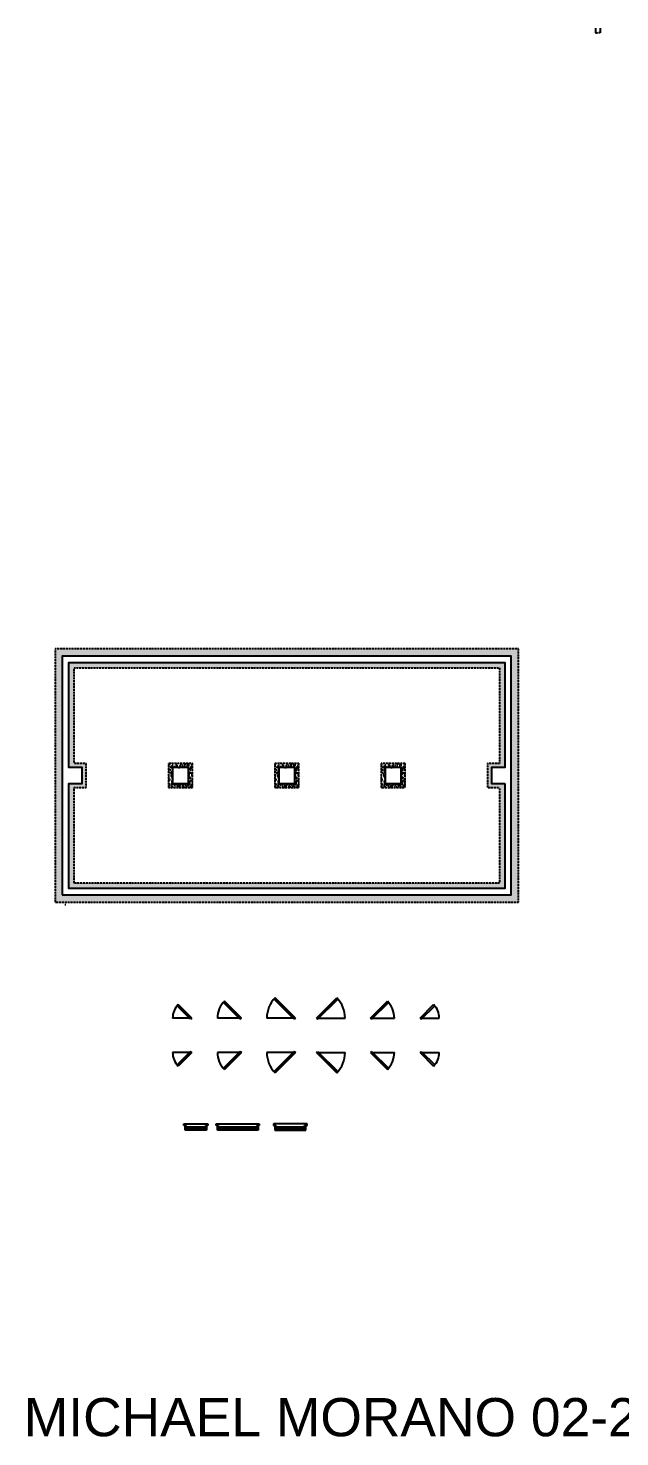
# Model space of a CAD drawing. Header units: inches. Extents: x -31 to 3717, y -668 to 1100.
# Drawn here: x -31 to 712, y -668 to 1100 of the extents above; entities that cross this region are included whole.
import ezdxf

# ---------------------------------------------------------------- set-up
doc = ezdxf.new("R2010")
doc.units = ezdxf.units.IN
doc.header["$MEASUREMENT"] = 0
doc.linetypes.add('HIDDEN', pattern=[0.375, 0.25, -0.125])
doc.layers.add('CMU Foundation', color=1, linetype='Continuous')
doc.layers.add('Footings', color=5, linetype='HIDDEN')
doc.styles.get("Standard").update_dxf_attribs({"font": 'arial.ttf'})
doc.dimstyles.get("Standard").update_dxf_attribs({"dimtxt": 0.18, "dimasz": 0.18, "dimexe": 0.18, "dimexo": 0.0625, "dimgap": 0.09, "dimtad": 0, "dimtih": 1, "dimtoh": 1, "dimdec": 4, "dimzin": 0, "dimdsep": 46, "dimtxsty": 'Standard', "dimcen": 0.09, "dimadec": 0, "dimazin": 0, "dimtfac": 1, "dimtdec": 4, "dimtofl": 0, "dimtmove": 0, "dimatfit": 3, "dimfxl": 1, "dimtolj": 1, "dimtzin": 0, "dimarcsym": 0})
pattern_1 = [(50, (0, 0), (7.1726, -0.62752), [0.75, -8.25]), (355, (0, 0), (-1.38751, 7.52192), [0.6, -6.6]), (100.4514, (0.598, -0.052), (5.78509, 6.8944), [0.6374, -7.01142]), (46.1842, (0, 2), (10.67241, -1.65519), [1.125, -12.375]), (96.6356, (0.889, 1.862), (9.34662, 9.74119), [0.9561, -10.51714]), (351.1842, (0, 2), (9.34662, 9.74119), [0.9, -9.9]), (21, (1, 1.5), (5.96907, -4.02619), [0.75, -8.25]), (326, (1, 1.5), (2.43315, 7.2515), [0.6, -6.6]), (71.4514, (1.4974, 1.1645), (8.402224, 3.22531), [0.6374, -7.01142]), (37.5, (0, 0), (0.121599, 3.328939), [0, -6.52, 0, -6.7, 0, -6.625]), (7.5, (0, 0), (2.630695, 3.944117), [0, -3.82, 0, -6.37, 0, -2.525]), (327.5, (-2.23, 0), (5.338224, -0.225549), [0, -2.5, 0, -7.8, 0, -10.35]), (317.5, (-3.23, 0), (5.831862, 1.00105), [0, -3.25, 0, -5.18, 0, -7.35])]

# ---------------------------------------------------------------- blocks, each defined once
blk = doc.blocks.new('*D42')
at = {"color": 0, "lineweight": -2, "transparency": 16777216}
for p, q in [((681.7, 1100.3), (681.7, 1094.5)), ((687.7, 1100.3), (687.7, 1094.5)), ((681.9, 1094.6), (684.1, 1094.6)), ((687.5, 1094.6), (685.4, 1094.6))]:
    blk.add_line(p, q, dxfattribs=at)
at = {"color": 0, "transparency": 16777216}
for points in [[(681.9, 1094.7), (681.9, 1094.6), (681.7, 1094.6)], [(687.5, 1094.7), (687.5, 1094.6), (687.7, 1094.6)]]:
    blk.add_solid(points, dxfattribs=at)
at = {"layer": 'Defpoints', "color": 0, "transparency": 16777216}
for p in [(681.7, 1100.4), (687.7, 1100.4), (687.7, 1094.6)]:
    blk.add_point(p, dxfattribs=at)
at = {"color": 0, "transparency": 16777216, "insert": (684.7, 1094.6), "char_height": 1, "attachment_point": 5}
blk.add_mtext('\\A1;6"', dxfattribs=at)

msp = doc.modelspace()

# ---------------------------------------------------------------- hatches: boundary and pattern name
at = {"layer": 'Footings'}
h = msp.add_hatch(dxfattribs=at)
h.set_pattern_fill('AR-CONC', color=256)
h.set_pattern_definition(pattern_1)
h.paths.add_polyline_path([(3, 3), (585, 3), (585, 321), (3, 321)])
h.paths.add_polyline_path([(12, 312), (576, 312), (576, 12), (12, 12)], flags=16)
h = msp.add_hatch(dxfattribs=at)
h.set_pattern_fill('AR-CONC', color=256)
h.set_pattern_definition(pattern_1)
h.paths.add_polyline_path([(568, 304), (20, 304), (20, 172), (37, 172), (37, 152), (20, 152), (20, 20), (568, 20), (568, 152), (551, 152), (551, 172), (568, 172)])
h.paths.add_polyline_path([(27, 297), (561, 297), (561, 177), (546, 177), (546, 147), (561, 147), (561, 27), (27, 27), (27, 147), (42, 147), (42, 177), (27, 177)], flags=16)
h.paths.add_polyline_path([(145.5, 177), (175.5, 177), (175.5, 147), (145.5, 147)], flags=0)
h.paths.add_polyline_path([(150.5, 172), (170.5, 172), (170.5, 152), (150.5, 152)], flags=0)
h.paths.add_polyline_path([(279, 177), (309, 177), (309, 147), (279, 147)], flags=0)
h.paths.add_polyline_path([(284, 172), (304, 172), (304, 152), (284, 152)], flags=0)
h.paths.add_polyline_path([(412.5, 177), (442.5, 177), (442.5, 147), (412.5, 147)], flags=0)
h.paths.add_polyline_path([(417.5, 172), (437.5, 172), (437.5, 152), (417.5, 152)], flags=0)
h = msp.add_hatch(dxfattribs=at)
h.set_pattern_fill('AR-CONC', color=256)
h.set_pattern_definition([(50, (344.284, 29.586), (7.1726, -0.62752), [0.75, -8.25]), (355, (344.284, 29.586), (-1.38751, 7.52192), [0.6, -6.6]), (100.4514, (344.8816, 29.534), (5.78509, 6.8944), [0.6374, -7.01142]), (46.184, (344.284, 31.586), (10.6724, -1.6552), [1.125, -12.375]), (96.6356, (345.173, 31.448), (9.3466, 9.7412), [0.9561, -10.51714]), (351.184, (344.284, 31.586), (9.3466, 9.7412), [0.9, -9.9]), (21, (345.284, 31.086), (5.96907, -4.02619), [0.75, -8.25]), (326, (345.284, 31.086), (2.43315, 7.2515), [0.6, -6.6]), (71.4514, (345.781, 30.751), (8.40222, 3.22531), [0.6374, -7.01142]), (37.5, (344.2839, 29.5863), (0.121599, 3.328939), [0, -6.52, 0, -6.7, 0, -6.625]), (7.5, (344.284, 29.5863), (2.630695, 3.944117), [0, -3.82, 0, -6.37, 0, -2.525]), (327.5, (342.0539, 29.5863), (5.338224, -0.22555), [0, -2.5, 0, -7.8, 0, -10.35]), (317.5, (341.054, 29.5863), (5.83186, 1.00105), [0, -3.25, 0, -5.18, 0, -7.35])])
h.paths.add_polyline_path([(145.5, 177), (145.5, 147), (175.5, 147), (175.5, 177)])
h.paths.add_polyline_path([(170.5, 172), (170.5, 152), (150.5, 152), (150.5, 172)], flags=16)
h = msp.add_hatch(dxfattribs=at)
h.set_pattern_fill('AR-CONC', color=256)
h.set_pattern_definition([(50, (477.784, 29.586), (7.1726, -0.62752), [0.75, -8.25]), (355, (477.784, 29.586), (-1.38751, 7.52192), [0.6, -6.6]), (100.4514, (478.3816, 29.534), (5.78509, 6.8944), [0.6374, -7.01142]), (46.184, (477.784, 31.586), (10.6724, -1.6552), [1.125, -12.375]), (96.6356, (478.673, 31.448), (9.3466, 9.7412), [0.9561, -10.51714]), (351.184, (477.784, 31.586), (9.3466, 9.7412), [0.9, -9.9]), (21, (478.784, 31.086), (5.96907, -4.02619), [0.75, -8.25]), (326, (478.784, 31.086), (2.43315, 7.2515), [0.6, -6.6]), (71.4514, (479.281, 30.751), (8.40222, 3.22531), [0.6374, -7.01142]), (37.5, (477.7839, 29.5863), (0.121599, 3.328939), [0, -6.52, 0, -6.7, 0, -6.625]), (7.5, (477.784, 29.5863), (2.630695, 3.944117), [0, -3.82, 0, -6.37, 0, -2.525]), (327.5, (475.5539, 29.5863), (5.338224, -0.22555), [0, -2.5, 0, -7.8, 0, -10.35]), (317.5, (474.554, 29.5863), (5.83186, 1.00105), [0, -3.25, 0, -5.18, 0, -7.35])])
h.paths.add_polyline_path([(279, 177), (279, 147), (309, 147), (309, 177)])
h.paths.add_polyline_path([(304, 172), (304, 152), (284, 152), (284, 172)], flags=16)
h = msp.add_hatch(dxfattribs=at)
h.set_pattern_fill('AR-CONC', color=256)
h.set_pattern_definition([(50, (611.284, 29.586), (7.1726, -0.62752), [0.75, -8.25]), (355, (611.284, 29.586), (-1.38751, 7.52192), [0.6, -6.6]), (100.4514, (611.8816, 29.534), (5.78509, 6.8944), [0.6374, -7.01142]), (46.184, (611.284, 31.586), (10.6724, -1.6552), [1.125, -12.375]), (96.6356, (612.173, 31.448), (9.3466, 9.7412), [0.9561, -10.51714]), (351.184, (611.284, 31.586), (9.3466, 9.7412), [0.9, -9.9]), (21, (612.284, 31.086), (5.96907, -4.02619), [0.75, -8.25]), (326, (612.284, 31.086), (2.43315, 7.2515), [0.6, -6.6]), (71.4514, (612.781, 30.751), (8.40222, 3.22531), [0.6374, -7.01142]), (37.5, (611.2839, 29.5863), (0.121599, 3.328939), [0, -6.52, 0, -6.7, 0, -6.625]), (7.5, (611.284, 29.5863), (2.630695, 3.944117), [0, -3.82, 0, -6.37, 0, -2.525]), (327.5, (609.0539, 29.5863), (5.338224, -0.22555), [0, -2.5, 0, -7.8, 0, -10.35]), (317.5, (608.054, 29.5863), (5.83186, 1.00105), [0, -3.25, 0, -5.18, 0, -7.35])])
h.paths.add_polyline_path([(412.5, 177), (412.5, 147), (442.5, 147), (442.5, 177)])
h.paths.add_polyline_path([(437.5, 172), (437.5, 152), (417.5, 152), (417.5, 172)], flags=16)

# ---------------------------------------------------------------- linework, layer by layer
for p, q in [((235.54308, -144.06909), (214.37707, -122.90308)), ((236.95729, -142.65487), (215.74409, -121.44167)), ((303.43964, -144.06909), (278.02311, -118.65256)), ((304.85386, -142.65487), (279.39801, -117.19903)), ((331.1876, -142.65487), (356.64345, -117.19903)), ((332.60182, -144.06909), (358.01835, -118.65256)), ((399.08416, -142.65487), (420.29737, -121.44167)), ((400.49838, -144.06909), (421.66439, -122.90308)), ((173.11529, -144.06909), (156.20375, -127.15755)), ((174.5295, -142.65487), (157.55894, -125.68431)), ((461.51196, -142.65487), (478.48252, -125.68431)), ((462.92617, -144.06909), (479.83771, -127.15755)), ((174.5295, -142.65487), (150.5295, -142.65487)), ((174.5295, -142.65487), (173.11529, -144.06909)), ((236.95729, -142.65487), (206.95729, -142.65487)), ((235.54308, -144.06909), (236.95729, -142.65487)), ((304.85386, -142.65487), (268.85386, -142.65487)), ((304.85386, -142.65487), (303.43964, -144.06909)), ((331.1876, -142.65487), (367.1876, -142.65487)), ((331.1876, -142.65487), (332.60182, -144.06909)), ((399.08416, -142.65487), (429.08416, -142.65487)), ((400.49838, -144.06909), (399.08416, -142.65487)), ((461.51196, -142.65487), (485.51196, -142.65487)), ((461.51196, -142.65487), (462.92617, -144.06909)), ((174.5295, -185.881), (150.5295, -185.881)), ((173.11529, -184.46678), (156.20375, -201.37832)), ((174.5295, -185.881), (157.55894, -202.85156)), ((174.5295, -185.881), (173.11529, -184.46678)), ((236.95729, -185.881), (206.95729, -185.881)), ((235.54308, -184.46678), (214.37707, -205.63279)), ((236.95729, -185.881), (215.74409, -207.0942)), ((235.54308, -184.46678), (236.95729, -185.881)), ((304.85386, -185.881), (268.85386, -185.881)), ((303.43964, -184.46678), (278.02311, -209.88331)), ((304.85386, -185.881), (279.39801, -211.33684)), ((303.43964, -184.46678), (304.85386, -185.881)), ((331.1876, -185.881), (332.60182, -184.46678)), ((331.1876, -185.881), (367.1876, -185.881)), ((331.1876, -185.881), (356.64345, -211.33684)), ((332.60182, -184.46678), (358.01835, -209.88331)), ((400.49838, -184.46678), (399.08416, -185.881)), ((399.08416, -185.881), (429.08416, -185.881)), ((399.08416, -185.881), (420.29737, -207.0942)), ((400.49838, -184.46678), (421.66439, -205.63279)), ((461.51196, -185.881), (462.92617, -184.46678)), ((461.51196, -185.881), (485.51196, -185.881)), ((461.51196, -185.881), (478.48252, -202.85156)), ((462.92617, -184.46678), (479.83771, -201.37832)), ((164.67037, -277.29189), (164.67037, -275.29189)), ((164.67037, -275.29189), (194.67037, -275.29189)), ((167.67037, -277.29189), (164.67037, -277.29189)), ((166.17037, -283.29189), (166.17037, -277.29189)), ((167.67037, -283.29189), (167.67037, -277.29189)), ((167.67037, -279.29189), (191.67037, -279.29189)), ((191.67037, -281.29189), (167.67037, -281.29189)), ((194.67037, -277.29189), (191.67037, -277.29189)), ((191.67037, -277.29189), (191.67037, -283.29189)), ((193.17037, -277.29189), (193.17037, -283.29189)), ((194.67037, -275.29189), (194.67037, -277.29189)), ((205.38321, -275.29189), (259.38321, -275.29189)), ((205.38321, -277.29189), (205.38321, -275.29189)), ((208.38321, -277.29189), (205.38321, -277.29189)), ((206.88321, -283.29189), (206.88321, -277.29189)), ((208.38321, -283.29189), (208.38321, -277.29189)), ((208.38321, -279.29189), (256.38321, -279.29189)), ((256.38321, -281.29189), (208.38321, -281.29189)), ((259.38321, -277.29189), (256.38321, -277.29189)), ((256.38321, -277.29189), (256.38321, -283.29189)), ((257.88321, -277.29189), (257.88321, -283.29189)), ((259.38321, -275.29189), (259.38321, -277.29189)), ((319.38321, -275.29189), (277.38321, -275.29189)), ((277.38321, -275.29189), (277.38321, -277.29189)), ((277.38321, -277.29189), (280.38321, -277.29189)), ((278.88321, -277.29189), (278.88321, -283.29189)), ((280.38321, -277.29189), (280.38321, -283.29189)), ((280.38321, -279.29189), (316.38321, -279.29189)), ((316.38321, -281.29189), (280.38321, -281.29189)), ((316.38321, -283.29189), (316.38321, -277.29189)), ((316.38321, -277.29189), (319.38321, -277.29189)), ((317.88321, -283.29189), (317.88321, -277.29189)), ((319.38321, -277.29189), (319.38321, -275.29189)), ((193.17037, -283.29189), (166.17037, -283.29189)), ((257.88321, -283.29189), (206.88321, -283.29189)), ((278.88321, -283.29189), (317.88321, -283.29189))]:
    msp.add_line(p, q)
for centre, radius, start, end in [((236.95729, -142.65487), 30, 135, 180), ((304.85386, -142.65487), 36, 135, 180), ((331.1876, -142.65487), 36, 0, 45), ((399.08416, -142.65487), 30, 0, 45), ((174.5295, -142.65487), 24, 135, 180), ((461.51196, -142.65487), 24, 0, 45), ((174.5295, -185.881), 24, 180, 225), ((236.95729, -185.881), 30, 180, 225), ((304.85386, -185.881), 36, 180, 225), ((331.1876, -185.881), 36, 315, 0), ((399.08416, -185.881), 30, 315, 0), ((461.51196, -185.881), 24, 315, 0)]:
    msp.add_arc(centre, radius, start, end)
at = {"layer": 'CMU Foundation'}
for points in [[(12, 12), (576, 12), (576, 312), (12, 312)], [(568, 152), (568, 20), (20, 20), (20, 152), (37, 152), (37, 172), (20, 172), (20, 304), (568, 304), (568, 172), (551, 172), (551, 152)], [(150.5, 152), (170.5, 152), (170.5, 172), (150.5, 172)], [(284, 152), (304, 152), (304, 172), (284, 172)], [(417.5, 152), (437.5, 152), (437.5, 172), (417.5, 172)]]:
    msp.add_lwpolyline(points, close=True, dxfattribs=at)
at = {"layer": 'Footings'}
msp.add_line((15.25, 0), (16.75, 0), dxfattribs=at)
for points in [[(3, 3), (585, 3), (585, 321), (3, 321)], [(27, 177), (27, 297), (561, 297), (561, 177), (546, 177), (546, 147), (561, 147), (561, 27), (27, 27), (27, 147), (42, 147), (42, 177)], [(145.5, 147), (175.5, 147), (175.5, 177), (145.5, 177)], [(279, 147), (309, 147), (309, 177), (279, 177)], [(412.5, 147), (442.5, 147), (442.5, 177), (412.5, 177)]]:
    msp.add_lwpolyline(points, close=True, dxfattribs=at)

# ---------------------------------------------------------------- texts
msp.add_text('MICHAEL MORANO 02-21-2019 ARCHITECTURAL DRAFTING CHS', height=48).set_placement((-36.38557, -667.72099))

# ---------------------------------------------------------------- dimensions: what is measured, and where the dimension line sits
dim = msp.add_linear_dim(base=(687.71967, 1094.63801), p1=(681.71967, 1100.3757), p2=(687.71967, 1100.3757), dimstyle='Standard', override={"dimtxt": 1, "dimlunit": 4})
dim.commit()
dim.dimension.update_dxf_attribs({"geometry": '*D42', "text_midpoint": (684.71967, 1094.63801)})

doc.saveas('drawing.dxf')
